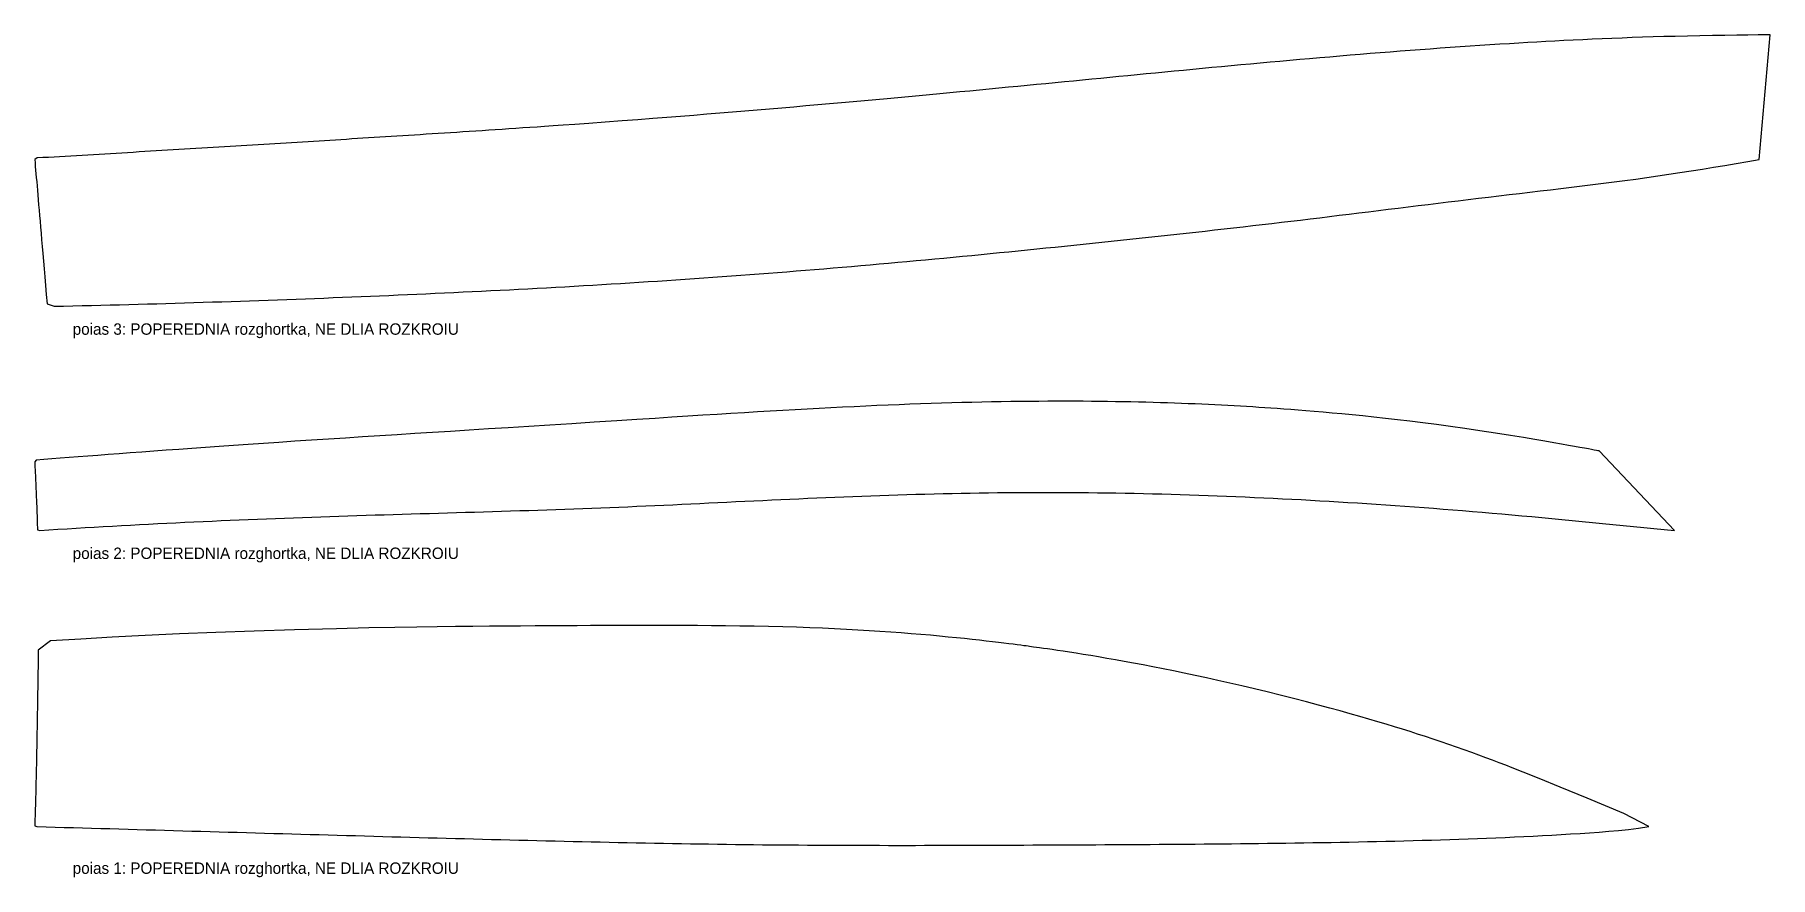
# Model space of a CAD drawing. Header units: millimetres. Extents: x 0 to 9137, y -168 to 4266.
import ezdxf

# ---------------------------------------------------------------- set-up
doc = ezdxf.new("R2010")
doc.units = ezdxf.units.MM
doc.layers.add('POIAS', color=7, linetype='Continuous')
doc.layers.add('TEXT', color=1, linetype='Continuous')

msp = doc.modelspace()

# ---------------------------------------------------------------- linework, layer by layer
at = {"layer": 'POIAS'}
for points in [[(0, 3608.6), (1.6, 3591.2), (3.2, 3573), (4.9, 3554.1), (6.6, 3534.4), (8.4, 3513.8), (10.3, 3492.4), (12.2, 3470.1), (14.3, 3446.9), (16.4, 3422.7), (18.5, 3397.4), (20.8, 3371.1), (23.2, 3343.6), (25.6, 3315), (28.2, 3285.1), (30.9, 3253.9), (33.6, 3221.2), (36.5, 3187.1), (39.5, 3151.5), (42.7, 3114.2), (46, 3075.1), (49.4, 3034.1), (53, 2991.2), (56.8, 2946.1), (60.8, 2898.8), (64.9, 2849), (102.9, 2837), (152, 2838.1), (201, 2839.2), (250.1, 2840.3), (299.1, 2841.5), (348.2, 2842.7), (397.2, 2843.9), (446.2, 2845.2), (495.2, 2846.5), (544.2, 2847.8), (593.2, 2849.2), (642.2, 2850.6), (691.2, 2852), (740.1, 2853.5), (789.1, 2854.9), (838, 2856.5), (887, 2858), (935.9, 2859.6), (984.9, 2861.2), (1033.8, 2862.8), (1082.7, 2864.4), (1131.6, 2866.1), (1180.5, 2867.8), (1229.4, 2869.6), (1278.3, 2871.3), (1327.2, 2873.1), (1376.1, 2874.9), (1425, 2876.8), (1473.8, 2878.7), (1522.7, 2880.5), (1571.6, 2882.5), (1620.4, 2884.4), (1669.3, 2886.4), (1718.1, 2888.4), (1767, 2890.4), (1815.8, 2892.4), (1864.6, 2894.5), (1913.4, 2896.6), (1962.3, 2898.7), (2011.1, 2900.9), (2059.9, 2903.1), (2108.7, 2905.3), (2157.5, 2907.5), (2206.3, 2909.8), (2255.1, 2912.1), (2303.9, 2914.5), (2352.7, 2916.9), (2401.5, 2919.3), (2450.2, 2921.8), (2499, 2924.3), (2547.8, 2926.8), (2596.5, 2929.4), (2645.3, 2932), (2694, 2934.6), (2742.8, 2937.3), (2791.5, 2940), (2840.3, 2942.8), (2889, 2945.6), (2937.7, 2948.4), (2986.4, 2951.3), (3035.2, 2954.3), (3083.9, 2957.3), (3132.6, 2960.3), (3181.3, 2963.4), (3230, 2966.5), (3278.7, 2969.7), (3327.4, 2972.9), (3376.1, 2976.1), (3424.7, 2979.4), (3473.4, 2982.8), (3522.1, 2986.2), (3570.8, 2989.6), (3619.4, 2993.1), (3668.1, 2996.6), (3716.7, 3000.2), (3765.4, 3003.8), (3814, 3007.5), (3862.7, 3011.2), (3911.3, 3015), (3959.9, 3018.8), (4008.6, 3022.7), (4057.2, 3026.6), (4105.8, 3030.5), (4154.5, 3034.5), (4203.1, 3038.6), (4251.7, 3042.7), (4300.4, 3046.8), (4349, 3051), (4397.6, 3055.3), (4446.3, 3059.6), (4494.9, 3063.9), (4543.6, 3068.3), (4592.3, 3072.7), (4640.9, 3077.2), (4689.6, 3081.7), (4738.3, 3086.2), (4787, 3090.8), (4835.7, 3095.4), (4884.5, 3100.1), (4933.2, 3104.8), (4982, 3109.6), (5030.8, 3114.3), (5079.6, 3119.1), (5128.4, 3124), (5177.3, 3128.9), (5226.1, 3133.8), (5275.1, 3138.7), (5324, 3143.7), (5373, 3148.7), (5421.9, 3153.7), (5471, 3158.8), (5520, 3163.8), (5569.1, 3169), (5618.3, 3174.1), (5667.5, 3179.3), (5716.7, 3184.5), (5766, 3189.7), (5815.3, 3195), (5864.7, 3200.3), (5914.1, 3205.6), (5963.6, 3211), (6013.2, 3216.4), (6062.8, 3221.9), (6112.5, 3227.4), (6162.3, 3232.9), (6212.1, 3238.5), (6262, 3244.1), (6312, 3249.8), (6362.1, 3255.5), (6412.3, 3261.3), (6462.5, 3267.1), (6512.9, 3273), (6563.4, 3278.9), (6613.9, 3284.9), (6664.6, 3291), (6715.4, 3297.1), (6766.3, 3303.2), (6817.4, 3309.4), (6868.5, 3315.6), (6919.8, 3321.9), (6971.2, 3328.2), (7022.8, 3334.6), (7074.5, 3341), (7126.4, 3347.4), (7178.4, 3353.8), (7230.6, 3360.3), (7282.9, 3366.7), (7335.4, 3373.2), (7388.1, 3379.7), (7441, 3386.2), (7494, 3392.6), (7547.2, 3399.1), (7600.6, 3405.5), (7654.2, 3412), (7708, 3418.4), (7762, 3424.8), (7816.2, 3431.2), (7870.7, 3437.5), (7925.3, 3443.9), (7980.2, 3450.4), (8035.3, 3456.9), (8090.7, 3463.5), (8146.4, 3470.2), (8202.3, 3477.1), (8258.6, 3484.1), (8315.1, 3491.4), (8372, 3498.9), (8429.2, 3506.6), (8486.7, 3514.6), (8544.6, 3522.9), (8602.9, 3531.5), (8661.5, 3540.5), (8720.4, 3549.7), (8779.7, 3559.1), (8839.1, 3568.8), (8898.8, 3578.6), (8958.6, 3588.5), (9018.5, 3598.5), (9078.5, 3608.6), (9137.4, 4266.1), (9114.6, 4265.8), (9072.9, 4265.3), (9019.8, 4264.6), (8960.4, 4263.8), (8897.6, 4262.8), (8832.9, 4261.7), (8767.2, 4260.5), (8701.2, 4259.1), (8635.9, 4257.5), (8577, 4256), (8520.7, 4254.3), (8465.3, 4252.5), (8410.7, 4250.7), (8357, 4248.7), (8304, 4246.6), (8251.8, 4244.4), (8200.4, 4242.2), (8149.8, 4239.8), (8099.9, 4237.4), (8050.8, 4235), (8002.5, 4232.5), (7954.9, 4229.9), (7908.1, 4227.3), (7861.2, 4224.6), (7813.1, 4221.8), (7763.9, 4218.8), (7713.4, 4215.7), (7661.4, 4212.4), (7609, 4208.9), (7556.7, 4205.5), (7504.3, 4201.9), (7451.9, 4198.2), (7399.4, 4194.5), (7346.9, 4190.7), (7294.4, 4186.8), (7241.8, 4182.9), (7189.2, 4178.9), (7136.5, 4174.8), (7083.7, 4170.6), (7030.8, 4166.4), (6977.8, 4162.1), (6924.7, 4157.7), (6871.4, 4153.3), (6818.1, 4148.8), (6765.1, 4144.2), (6712.3, 4139.6), (6659.7, 4135), (6607.5, 4130.4), (6555.5, 4125.8), (6503.7, 4121.1), (6452.2, 4116.4), (6400.9, 4111.7), (6349.9, 4107), (6299, 4102.3), (6248.5, 4097.5), (6198.1, 4092.8), (6148, 4088.1), (6098.1, 4083.3), (6048.4, 4078.6), (5999, 4073.8), (5949.8, 4069.1), (5900.8, 4064.4), (5852.1, 4059.7), (5803.6, 4055), (5755.4, 4050.3), (5707.4, 4045.6), (5659.6, 4041), (5612.1, 4036.3), (5564.7, 4031.7), (5517, 4027.1), (5469.1, 4022.4), (5421, 4017.7), (5372.6, 4013), (5323.9, 4008.3), (5274.9, 4003.6), (5225.7, 3998.8), (5176.1, 3994.1), (5126.2, 3989.3), (5075.9, 3984.5), (5025.2, 3979.6), (4974.1, 3974.7), (4922.5, 3969.8), (4870.4, 3964.9), (4817.7, 3960), (4764.5, 3955), (4710.6, 3949.9), (4656, 3944.8), (4600.6, 3939.7), (4544.3, 3934.5), (4487.1, 3929.3), (4428.9, 3924), (4369.5, 3918.6), (4308.7, 3913.1), (4247.3, 3907.7), (4185.1, 3902.1), (4122.5, 3896.6), (4059.6, 3891.1), (3996.5, 3885.6), (3932.9, 3880.2), (3868.9, 3874.7), (3804.4, 3869.2), (3739.3, 3863.8), (3673.6, 3858.3), (3607, 3852.9), (3539.4, 3847.4), (3470.7, 3841.8), (3400.5, 3836.2), (3328.4, 3830.6), (3253.8, 3824.8), (3176, 3818.8), (3093.4, 3812.6), (3003.5, 3805.9), (2916.5, 3799.6), (2843.5, 3794.3), (2781.7, 3789.9), (2729, 3786.2), (2684.4, 3783.1), (2645.1, 3780.4), (2606.9, 3777.8), (2569.3, 3775.2), (2532.4, 3772.7), (2496, 3770.3), (2460.2, 3767.9), (2424.9, 3765.5), (2390, 3763.2), (2355.6, 3760.9), (2321.6, 3758.7), (2287.9, 3756.5), (2254.7, 3754.3), (2221.7, 3752.2), (2189.1, 3750.1), (2156.7, 3748), (2124.6, 3745.9), (2092.8, 3743.9), (2061.3, 3741.9), (2030, 3739.9), (1998.9, 3737.9), (1968.1, 3736), (1937.5, 3734), (1907, 3732.1), (1876.8, 3730.2), (1846.7, 3728.3), (1816.9, 3726.5), (1787.2, 3724.6), (1757.6, 3722.8), (1728.3, 3720.9), (1699, 3719.1), (1670, 3717.3), (1641, 3715.5), (1612.1, 3713.7), (1583.3, 3712), (1554.5, 3710.2), (1525.7, 3708.4), (1497, 3706.6), (1468.3, 3704.9), (1439.5, 3703.1), (1410.5, 3701.3), (1381.5, 3699.5), (1352.4, 3697.7), (1323.3, 3695.9), (1294.1, 3694.1), (1264.8, 3692.3), (1235.4, 3690.5), (1206, 3688.7), (1176.5, 3686.9), (1146.9, 3685.1), (1117.3, 3683.3), (1087.7, 3681.5), (1058, 3679.7), (1028.3, 3677.9), (998.5, 3676), (968.7, 3674.2), (938.8, 3672.4), (909, 3670.6), (879.1, 3668.8), (849.1, 3667), (819.2, 3665.2), (789.2, 3663.3), (759.2, 3661.5), (729.2, 3659.7), (699.2, 3657.9), (669.2, 3656.1), (639.2, 3654.3), (609.2, 3652.5), (579.2, 3650.7), (549.1, 3648.9), (519.1, 3647.1), (489.1, 3645.3), (459.2, 3643.5), (429.2, 3641.7), (399.3, 3640), (369.3, 3638.2), (339.4, 3636.4), (309.6, 3634.7), (279.7, 3632.9), (249.9, 3631.2), (220.2, 3629.4), (190.5, 3627.7), (160.8, 3625.9), (131.2, 3624.2), (101.6, 3622.5), (72.1, 3620.8), (42.6, 3619.1), (13.2, 3617.4)], [(26.6, 1657.1), (74.4, 1660.2), (122.2, 1663.2), (170, 1666.2), (217.8, 1669.1), (265.6, 1671.9), (313.3, 1674.7), (361.1, 1677.5), (408.8, 1680.2), (456.6, 1682.8), (504.3, 1685.4), (552.1, 1687.9), (599.8, 1690.4), (647.6, 1692.9), (695.3, 1695.3), (743, 1697.6), (790.7, 1699.9), (838.4, 1702.2), (886.1, 1704.4), (933.8, 1706.5), (981.6, 1708.7), (1029.2, 1710.7), (1076.9, 1712.8), (1124.6, 1714.7), (1172.3, 1716.7), (1220, 1718.6), (1267.7, 1720.5), (1315.3, 1722.3), (1363, 1724.1), (1410.7, 1725.8), (1458.3, 1727.5), (1506, 1729.2), (1553.7, 1730.8), (1601.3, 1732.4), (1649, 1734), (1696.6, 1735.6), (1744.3, 1737.1), (1791.9, 1738.6), (1839.5, 1740), (1887.2, 1741.5), (1934.8, 1742.9), (1982.4, 1744.3), (2030, 1745.7), (2077.6, 1747.1), (2125.2, 1748.5), (2172.8, 1749.9), (2220.4, 1751.3), (2268, 1752.7), (2315.5, 1754.1), (2363.1, 1755.5), (2410.6, 1757), (2458.2, 1758.4), (2505.7, 1759.9), (2553.3, 1761.4), (2600.8, 1762.9), (2648.3, 1764.4), (2695.8, 1766), (2743.3, 1767.6), (2790.8, 1769.3), (2838.2, 1770.9), (2885.7, 1772.7), (2933.2, 1774.5), (2980.6, 1776.3), (3028.1, 1778.2), (3075.5, 1780.2), (3122.9, 1782.2), (3170.3, 1784.2), (3217.7, 1786.3), (3265.1, 1788.5), (3312.5, 1790.6), (3359.9, 1792.8), (3407.3, 1795.1), (3454.6, 1797.3), (3502, 1799.6), (3549.4, 1801.9), (3596.7, 1804.2), (3644.1, 1806.5), (3691.4, 1808.8), (3738.8, 1811.1), (3786.1, 1813.4), (3833.4, 1815.6), (3880.8, 1817.9), (3928.1, 1820.1), (3975.5, 1822.3), (4022.9, 1824.4), (4070.2, 1826.6), (4117.6, 1828.6), (4165, 1830.7), (4212.4, 1832.6), (4259.7, 1834.6), (4307.2, 1836.4), (4354.6, 1838.2), (4402, 1839.9), (4449.5, 1841.6), (4497, 1843.2), (4544.4, 1844.7), (4592, 1846.1), (4639.5, 1847.5), (4687, 1848.8), (4734.6, 1850), (4782.2, 1851.1), (4829.8, 1852.1), (4877.5, 1853.1), (4925.2, 1854), (4972.9, 1854.8), (5020.6, 1855.5), (5068.4, 1856.1), (5116.1, 1856.6), (5164, 1857), (5211.8, 1857.3), (5259.7, 1857.5), (5307.6, 1857.6), (5355.6, 1857.6), (5403.6, 1857.5), (5451.6, 1857.3), (5499.7, 1857), (5547.8, 1856.5), (5596, 1856), (5644.2, 1855.4), (5692.4, 1854.6), (5740.7, 1853.7), (5789, 1852.8), (5837.3, 1851.7), (5885.7, 1850.6), (5934.2, 1849.3), (5982.7, 1847.9), (6031.2, 1846.5), (6079.8, 1844.9), (6128.5, 1843.3), (6177.2, 1841.5), (6225.9, 1839.7), (6274.7, 1837.8), (6323.5, 1835.7), (6372.4, 1833.6), (6421.4, 1831.4), (6470.4, 1829.1), (6519.4, 1826.8), (6568.5, 1824.3), (6617.7, 1821.8), (6666.9, 1819.2), (6716.2, 1816.5), (6765.6, 1813.7), (6815, 1810.8), (6864.5, 1807.9), (6914, 1804.9), (6963.7, 1801.8), (7013.4, 1798.6), (7063.3, 1795.3), (7113.3, 1791.9), (7163.3, 1788.4), (7213.5, 1784.8), (7263.8, 1781.2), (7314.3, 1777.4), (7364.9, 1773.6), (7415.7, 1769.6), (7466.6, 1765.6), (7517.7, 1761.4), (7569.1, 1757.2), (7620.6, 1752.9), (7672.3, 1748.5), (7724.2, 1744), (7776.4, 1739.4), (7828.7, 1734.7), (7881.3, 1729.9), (7934.2, 1725), (7987.2, 1720.1), (8040.4, 1715.1), (8093.7, 1710), (8147.2, 1704.9), (8200.9, 1699.7), (8254.7, 1694.5), (8308.6, 1689.2), (8362.6, 1683.9), (8416.7, 1678.6), (8470.9, 1673.2), (8525.1, 1667.9), (8579.4, 1662.5), (8633.6, 1657.1), (8237.2, 2075.5), (8234.8, 2076), (8229.6, 2076.9), (8221.6, 2078.4), (8210.6, 2080.4), (8196.6, 2083), (8179.5, 2086.1), (8158.9, 2089.8), (8134.9, 2094.2), (8107, 2099.2), (8075.1, 2104.9), (8038.8, 2111.4), (7997.7, 2118.6), (7951.2, 2126.7), (7898.6, 2135.7), (7838.8, 2145.8), (7770.3, 2157), (7690.7, 2169.7), (7608.5, 2182.2), (7529.3, 2193.7), (7453, 2204.4), (7379.4, 2214.3), (7308.4, 2223.4), (7240.1, 2231.8), (7174.3, 2239.6), (7111, 2246.8), (7050.1, 2253.4), (6991.8, 2259.6), (6935.8, 2265.2), (6882.4, 2270.3), (6831.3, 2275.1), (6782.7, 2279.4), (6736.6, 2283.4), (6692.9, 2287), (6651.6, 2290.3), (6612.7, 2293.3), (6575.9, 2296), (6541.3, 2298.5), (6508.7, 2300.8), (6477.1, 2303), (6445.2, 2305.1), (6413.1, 2307.1), (6380.6, 2309.1), (6347.8, 2311), (6314.7, 2312.9), (6281.2, 2314.7), (6247.5, 2316.5), (6213.3, 2318.2), (6178.9, 2319.8), (6144, 2321.4), (6108.8, 2322.9), (6073.1, 2324.4), (6037.1, 2325.8), (6000.6, 2327.1), (5963.6, 2328.3), (5926.2, 2329.5), (5888.3, 2330.6), (5849.8, 2331.6), (5810.8, 2332.6), (5771.2, 2333.4), (5731.1, 2334.2), (5690.3, 2334.9), (5648.8, 2335.5), (5606.6, 2336), (5563.6, 2336.4), (5519.7, 2336.7), (5474.8, 2336.9), (5428.8, 2337), (5381.8, 2337), (5334.2, 2336.8), (5286.1, 2336.6), (5237.5, 2336.2), (5188.3, 2335.6), (5138.7, 2335), (5088.4, 2334.2), (5037.6, 2333.3), (4986.3, 2332.2), (4934.3, 2331), (4881.6, 2329.7), (4828.3, 2328.3), (4774.3, 2326.7), (4719.6, 2324.9), (4664.2, 2323), (4608, 2321), (4551, 2318.8), (4493.1, 2316.5), (4434.4, 2314), (4374.8, 2311.3), (4314.1, 2308.5), (4252.6, 2305.6), (4191.2, 2302.5), (4129.4, 2299.3), (4066.7, 2296), (4003.2, 2292.5), (3938.5, 2288.8), (3872.6, 2285), (3805.3, 2281), (3736.4, 2276.9), (3665.6, 2272.6), (3592.5, 2268), (3516.7, 2263.2), (3437.7, 2258.2), (3354.5, 2252.8), (3265.9, 2247.1), (3170.3, 2240.9), (3064.5, 2234.1), (2945.6, 2226.4), (2827, 2218.8), (2712.1, 2211.5), (2600.7, 2204.5), (2492.8, 2197.8), (2388.3, 2191.2), (2287.1, 2184.9), (2189.2, 2178.7), (2094.4, 2172.8), (2001.4, 2166.9), (1909.1, 2161.1), (1817.4, 2155.3), (1726.3, 2149.4), (1635.8, 2143.6), (1546, 2137.8), (1456.9, 2131.9), (1370.2, 2126.2), (1285.9, 2120.6), (1203.9, 2115), (1124.3, 2109.6), (1046.9, 2104.3), (971.6, 2099), (898.5, 2093.9), (827.4, 2088.8), (758.4, 2083.9), (691.5, 2079.1), (626.6, 2074.3), (563.7, 2069.7), (502.9, 2065.2), (444.1, 2060.7), (387.3, 2056.4), (332.6, 2052.3), (280, 2048.2), (229.4, 2044.3), (180.9, 2040.4), (134.5, 2036.8), (90.2, 2033.2), (48, 2029.9), (7.9, 2026.6), (0, 2018), (0.5, 2008.2), (1, 1998.5), (1.4, 1988.7), (1.9, 1978.8), (2.4, 1968.8), (2.9, 1958.8), (3.3, 1948.6), (3.8, 1938.4), (4.3, 1928.1), (4.7, 1917.7), (5.2, 1907.2), (5.7, 1896.6), (6.1, 1885.9), (6.6, 1875.1), (7.1, 1864.2), (7.5, 1853.2), (8, 1842.1), (8.4, 1830.9), (8.9, 1819.6), (9.4, 1808.2), (9.8, 1796.6), (10.3, 1784.9), (10.7, 1773.1), (11.2, 1761.1), (11.6, 1749), (12.1, 1736.7), (12.5, 1724.3), (12.9, 1711.7), (13.4, 1699), (13.8, 1686.1), (14.3, 1673), (14.7, 1659.6)], [(11.8, 98.7), (59.8, 97.4), (107.8, 96), (155.8, 94.6), (203.8, 93.3), (251.8, 91.9), (299.7, 90.5), (347.7, 89.1), (395.7, 87.8), (443.7, 86.4), (491.6, 85), (539.6, 83.6), (587.5, 82.3), (635.4, 80.9), (683.4, 79.5), (731.3, 78.1), (779.2, 76.8), (827.1, 75.4), (875.1, 74), (923, 72.6), (970.9, 71.3), (1018.8, 69.9), (1066.7, 68.5), (1114.6, 67.2), (1162.4, 65.8), (1210.3, 64.4), (1258.2, 63.1), (1306.1, 61.7), (1353.9, 60.3), (1401.8, 59), (1449.7, 57.6), (1497.5, 56.3), (1545.4, 54.9), (1593.2, 53.6), (1641.1, 52.2), (1688.9, 50.9), (1736.7, 49.5), (1784.6, 48.2), (1832.4, 46.9), (1880.2, 45.5), (1928, 44.2), (1975.8, 42.9), (2023.6, 41.6), (2071.4, 40.3), (2119.1, 39), (2166.9, 37.7), (2214.6, 36.4), (2262.4, 35.1), (2310.1, 33.8), (2357.8, 32.6), (2405.5, 31.3), (2453.2, 30.1), (2500.9, 28.9), (2548.6, 27.7), (2596.3, 26.5), (2643.9, 25.3), (2691.5, 24.2), (2739.2, 23), (2786.8, 21.9), (2834.4, 20.8), (2882, 19.7), (2929.6, 18.7), (2977.1, 17.6), (3024.7, 16.6), (3072.2, 15.6), (3119.8, 14.7), (3167.3, 13.7), (3214.8, 12.8), (3262.3, 11.9), (3309.8, 11), (3357.2, 10.2), (3404.7, 9.4), (3452.2, 8.6), (3499.6, 7.9), (3547.1, 7.1), (3594.5, 6.5), (3641.9, 5.8), (3689.3, 5.2), (3736.7, 4.6), (3784.1, 4), (3831.5, 3.5), (3878.9, 3.1), (3926.3, 2.6), (3973.7, 2.2), (4021.1, 1.9), (4068.5, 1.5), (4115.9, 1.2), (4163.3, 1), (4210.7, 0.8), (4258.1, 0.6), (4305.5, 0.4), (4352.9, 0.3), (4400.3, 0.2), (4447.7, 0.1), (4495.1, 0), (4542.6, 0), (4590, 0), (4637.4, 0), (4684.9, 0.1), (4732.3, 0.1), (4779.7, 0.2), (4827.2, 0.3), (4874.7, 0.4), (4922.1, 0.5), (4969.6, 0.7), (5017.1, 0.9), (5064.5, 1), (5112, 1.2), (5159.5, 1.4), (5207, 1.6), (5254.5, 1.8), (5302, 2), (5349.5, 2.3), (5397, 2.5), (5444.5, 2.7), (5492, 3), (5539.5, 3.2), (5587, 3.4), (5634.5, 3.7), (5682, 4), (5729.5, 4.2), (5777.1, 4.5), (5824.6, 4.8), (5872.1, 5.1), (5919.7, 5.4), (5967.2, 5.7), (6014.7, 6.1), (6062.3, 6.5), (6109.9, 6.8), (6157.4, 7.2), (6205, 7.7), (6252.6, 8.1), (6300.2, 8.6), (6347.9, 9.1), (6395.5, 9.6), (6443.1, 10.1), (6490.8, 10.7), (6538.5, 11.3), (6586.2, 11.9), (6633.9, 12.6), (6681.7, 13.3), (6729.4, 14.1), (6777.2, 14.9), (6825, 15.7), (6872.9, 16.5), (6920.7, 17.5), (6968.7, 18.4), (7016.6, 19.4), (7064.6, 20.5), (7112.6, 21.6), (7160.6, 22.8), (7208.7, 24), (7256.9, 25.3), (7305.1, 26.6), (7353.3, 28), (7401.6, 29.5), (7450, 31), (7498.4, 32.6), (7546.8, 34.3), (7595.4, 36.1), (7644, 37.9), (7692.7, 39.9), (7741.5, 41.9), (7790.4, 44.1), (7839.4, 46.3), (7888.5, 48.7), (7937.7, 51.2), (7987.1, 53.9), (8036.7, 56.7), (8086.4, 59.7), (8136.2, 62.9), (8186.3, 66.3), (8236.5, 69.8), (8287.1, 73.7), (8338.2, 78.2), (8390.1, 83.5), (8443.1, 90.2), (8497.8, 98.7), (8365.7, 168.3), (8173, 248.6), (8031.7, 306.8), (7920.5, 351.9), (7835.9, 385.6), (7779.3, 407.8), (7744.6, 421.2), (7710.2, 434.4), (7675.3, 447.6), (7640.2, 460.8), (7603.5, 474.3), (7565.4, 488.2), (7526.1, 502.3), (7485.9, 516.4), (7445.1, 530.6), (7404, 544.7), (7362.8, 558.6), (7321.6, 572.2), (7280.8, 585.5), (7240.7, 598.3), (7200.2, 611.1), (7158.3, 624.1), (7115.1, 637.3), (7070.4, 650.7), (7024, 664.4), (6975.9, 678.3), (6925.7, 692.6), (6873.2, 707.3), (6817.9, 722.4), (6759.1, 738.2), (6695.9, 754.9), (6626.9, 772.7), (6556.7, 790.4), (6488.2, 807.3), (6421.2, 823.5), (6355.7, 839), (6291.9, 853.7), (6229.7, 867.8), (6169, 881.2), (6109.9, 894), (6052.1, 906.2), (5995.7, 917.8), (5940.8, 928.9), (5887.3, 939.4), (5835.4, 949.3), (5785.1, 958.8), (5736.4, 967.7), (5689.5, 976.1), (5644.3, 984), (5601, 991.4), (5559.7, 998.3), (5520.3, 1004.7), (5483, 1010.7), (5447.9, 1016.2), (5415, 1021.2), (5384.9, 1025.7), (5357.4, 1029.8), (5332.5, 1033.4), (5310.3, 1036.6), (5290.6, 1039.4), (5273.6, 1041.7), (5259.1, 1043.7), (5247.3, 1045.3), (5238, 1046.6), (5230.1, 1047.7), (5219.7, 1049.1), (5206.7, 1050.8), (5191, 1052.9), (5172.7, 1055.3), (5151.8, 1058), (5128.3, 1060.9), (5102.2, 1064.2), (5073.7, 1067.7), (5042.7, 1071.3), (5009.4, 1075.2), (4973.7, 1079.3), (4935.8, 1083.4), (4895.8, 1087.7), (4853.6, 1092.1), (4809.5, 1096.4), (4763.4, 1100.8), (4715.4, 1105.2), (4665.7, 1109.5), (4614.2, 1113.8), (4561.1, 1117.9), (4506.4, 1122), (4450.2, 1125.9), (4392.6, 1129.6), (4333.5, 1133.1), (4273, 1136.4), (4211.2, 1139.4), (4147, 1142.3), (4080.2, 1144.9), (4010.8, 1147.3), (3938.7, 1149.5), (3863.7, 1151.4), (3787.7, 1153), (3712.4, 1154.2), (3637.7, 1155.2), (3563.6, 1156), (3490.2, 1156.5), (3417.4, 1156.9), (3345.3, 1157), (3274, 1157.1), (3203.3, 1157), (3133.5, 1156.9), (3064.4, 1156.7), (2995.9, 1156.5), (2926.5, 1156.3), (2855.8, 1156), (2783.7, 1155.6), (2710.1, 1155.3), (2634.7, 1154.8), (2557.1, 1154.3), (2477, 1153.7), (2393.9, 1152.9), (2307.1, 1152.1), (2215.6, 1151.1), (2118, 1149.8), (2012.4, 1148.3), (1895.3, 1146.4), (1759.9, 1143.9), (1589.6, 1140.2), (1367.6, 1134.4), (1154.7, 1127.7), (953.7, 1120.4), (763.1, 1112.4), (581.7, 1103.9), (408.4, 1095), (242.7, 1085.6), (83.8, 1075.8), (18.6, 1026.3), (17.6, 955.7), (16.8, 893.1), (16.4, 870.9), (16.1, 848.8), (15.8, 826.8), (15.5, 805), (15.2, 783.3), (14.8, 761.8), (14.5, 740.4), (14.1, 719.2), (13.8, 698.2), (13.5, 677.3), (13.1, 656.6), (12.7, 636.1), (12.4, 615.8), (12, 595.6), (11.7, 575.6), (11.3, 555.9), (10.9, 536.3), (10.6, 516.9), (10.2, 497.8), (9.8, 478.8), (9.4, 460.1), (9, 441.6), (8.6, 423.3), (8.3, 405.3), (7.9, 387.5), (7.5, 370), (7.1, 352.7), (6.7, 335.6), (6.3, 318.8), (5.9, 302.3), (5.5, 286.1), (5.1, 270.1), (4.7, 254.4), (4.2, 239), (3.8, 223.9), (3.4, 209.1), (3, 194.6), (2.6, 180.4), (2.1, 166.5), (1.7, 153), (1.3, 139.7), (0.9, 126.8), (0.4, 114.3), (0, 102)]]:
    msp.add_lwpolyline(points, close=True, dxfattribs=at)

# ---------------------------------------------------------------- texts
at = {"layer": 'TEXT'}
for s, p in [('poias 3: POPEREDNIA rozghortka, NE DLIA ROZKROIU', (200, 2687)), ('poias 2: POPEREDNIA rozghortka, NE DLIA ROZKROIU', (200, 1507.1)), ('poias 1: POPEREDNIA rozghortka, NE DLIA ROZKROIU', (200, -150))]:
    msp.add_text(s, height=60, dxfattribs=at).set_placement(p)

doc.saveas('drawing.dxf')
